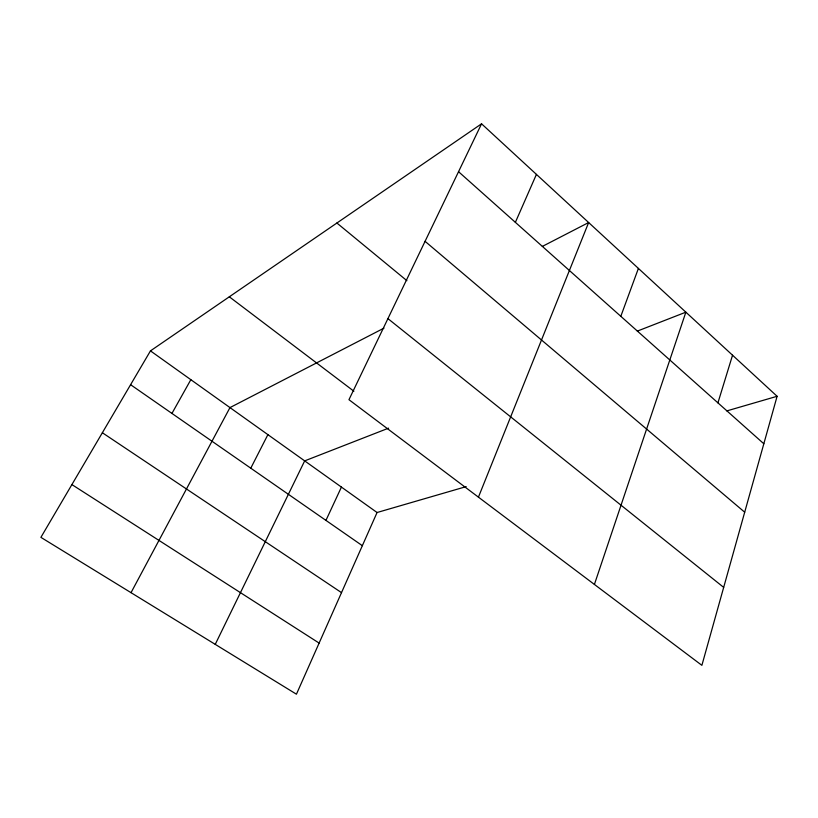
<?xml version="1.0" encoding="UTF-8"?>
<svg xmlns="http://www.w3.org/2000/svg" width="818" height="818" viewBox="0 0 818 818"><rect width="100%" height="100%" fill="white"/><g stroke="black" fill="none" stroke-linecap="round" stroke-linejoin="round"><path stroke-width="1.23" d="M777.1 396.29L701.885 665.341L348.959 399.695L481.557 123.804L777.1 396.29L726.834 410.902M717.928 402.865L732.539 355.206M594.41 584.441L685.862 312.179L637.334 331.106M620.811 316.31L638.398 268.416M478.438 497.15L588.643 222.537L542.344 246.422M515.371 222.353L536.424 174.387M466.188 486.618L377.067 512.518L296.433 694.196L40.9 537.354L150.461 350.881L481.557 123.804M325.942 520.391L341.423 487.099M215.246 644.359L304.674 460.882L388.591 428.151M250.778 468.182L267.895 434.655M131.023 592.672L229.97 407.599L383.979 328.141M171.944 413.427L190.839 379.685M71.902 484.593L319.112 643.081M102.362 432.742L341.505 592.631M130.583 384.695L362.343 545.678M150.461 350.881L377.067 512.518M229.316 296.801L353.877 391.209M387.926 318.621L723.674 587.375M336.893 223.017L406.894 280.676M425.074 241.33L744.697 512.201M458.54 171.698L763.828 443.765"/></g></svg>
